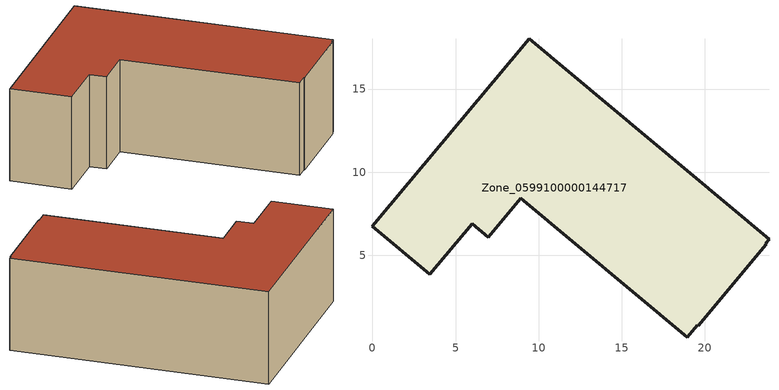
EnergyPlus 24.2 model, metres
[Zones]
Zone_0599100000144717
 floor ground (C_G): 0,6.74 9.45,18.04 23.88,5.95 23.68,5.71 23.73,5.67 19.63,0.74 19.57,0.78 18.96,0.04 8.93,8.44 6.97,6.09 6,6.9 3.45,3.85 z0
 wall outside (C_F): 9.45,18.04 0,6.74 3.45,3.85 6,6.9 6.97,6.09 8.93,8.44 18.96,0.04 19.57,0.78 19.63,0.74 23.73,5.67 23.68,5.71 23.88,5.95 9.45,18.04 z0:6.99
 roof outside (C_R): 18.96,0.04 19.57,0.78 19.63,0.74 23.73,5.67 23.68,5.71 23.88,5.95 9.45,18.04 0,6.74 3.45,3.85 6,6.9 6.97,6.09 8.93,8.44 z6.99
[BUILDING]
Pand.0599100000144717: North Axis=0; Terrain=City; Loads Convergence Tolerance Value=0.04; Temperature Convergence Tolerance Value=0.4; Solar Distribution=FullExterior; Maximum Number of Warmup Days=25; Minimum Number of Warmup Days=1
[Site:Location]
Rotterdam.The.Hague.AP_ZH_NLD Design_Conditions: Latitude=51.96; Longitude=4.45; Time Zone=1; Elevation=-4.5
[SITE:GROUNDTEMPERATURE:BUILDINGSURFACE]
18, 18, 18, 18, 18, 18, 18, 18, 18, 18, 18, 18
[MATERIAL] Thermal Absorptance=0.9; Solar Absorptance=0.7; Visible Absorptance=0.7
Name | Roughness | Thickness | Conductivity | Density | Specific Heat
G.D.1965 | MediumSmooth | 0.15 | 1 | 540 | 1210
F.D.1965 | Rough | 0.3 | 0.857143 | 1920 | 840
R.D.1965 | MediumRough | 0.2 | 0.08 | 1500 | 1000
[CONSTRUCTION]
C_G: G.D.1965
C_F: F.D.1965
C_R: R.D.1965
[ZONE]
Zone_0599100000144717: Type=1; Multiplier=1; Ceiling Height=Autocalculate; Volume=Autocalculate; Floor Area=autocalculate; Part of Total Floor Area=Yes
[ZONEINFILTRATION:DESIGNFLOWRATE]
Infil_Zone_0599100000144717: Zone or ZoneList or Space or SpaceList=Zone_0599100000144717; Schedule=AlwaysOn; Design Flow Rate Calculation Method=Flow/Area; Flow Rate per Floor Area=0.0042; Constant Term Coefficient=1; Temperature Term Coefficient=0; Velocity Term Coefficient=0; Velocity Squared Term Coefficient=0
[HVACTEMPLATE:ZONE:IDEALLOADSAIRSYSTEM]
Zone_0599100000144717: Maximum Heating Supply Air Temperature=50; Minimum Cooling Supply Air Temperature=13; Maximum Heating Supply Air Humidity Ratio=0.0156; Minimum Cooling Supply Air Humidity Ratio=0.0077; Heating Limit=NoLimit; Cooling Limit=NoLimit; Dehumidification Control Type=ConstantSensibleHeatRatio; Cooling Sensible Heat Ratio=0.7; Dehumidification Setpoint=60; Humidification Control Type=None; Humidification Setpoint=30; Outdoor Air Method=None; Outdoor Air Flow Rate per Person=0.00944; Outdoor Air Flow Rate per Zone Floor Area=0; Outdoor Air Flow Rate per Zone=0; Demand Controlled Ventilation Type=None; Outdoor Air Economizer Type=NoEconomizer; Heat Recovery Type=None; Sensible Heat Recovery Effectiveness=0.7; Latent Heat Recovery Effectiveness=0.65
[ZONECONTROL:THERMOSTAT]
ThermostatControl_Zone_0599100000144717: Zone or ZoneList=Zone_0599100000144717; Control Type Schedule=DualSetpointControlType; Control 1=Thermostat_Zone_0599100000144717; Temperature Difference Between Cutout And Setpoint=0
[THERMOSTATSETPOINT:DUALSETPOINT]
Thermostat_Zone_0599100000144717: Heating Setpoint Temperature Schedule=HeatingSetpoint_Zone_0599100000144717; Cooling Setpoint Temperature Schedule=CoolingSetpoint_Zone_0599100000144717
[SCHEDULE:COMPACT]
HeatingSetpoint_Zone_0599100000144717: Through: 12/31, For: AllDays, Until: 24:00, 21
CoolingSetpoint_Zone_0599100000144717: Through: 12/31, For: AllDays, Until: 24:00, 24
DualSetpointControlType: Through: 12/31, For: AllDays, Until: 24:00, 4
AlwaysOn: Through: 12/31, For: AllDays, Until: 24:00, 1
